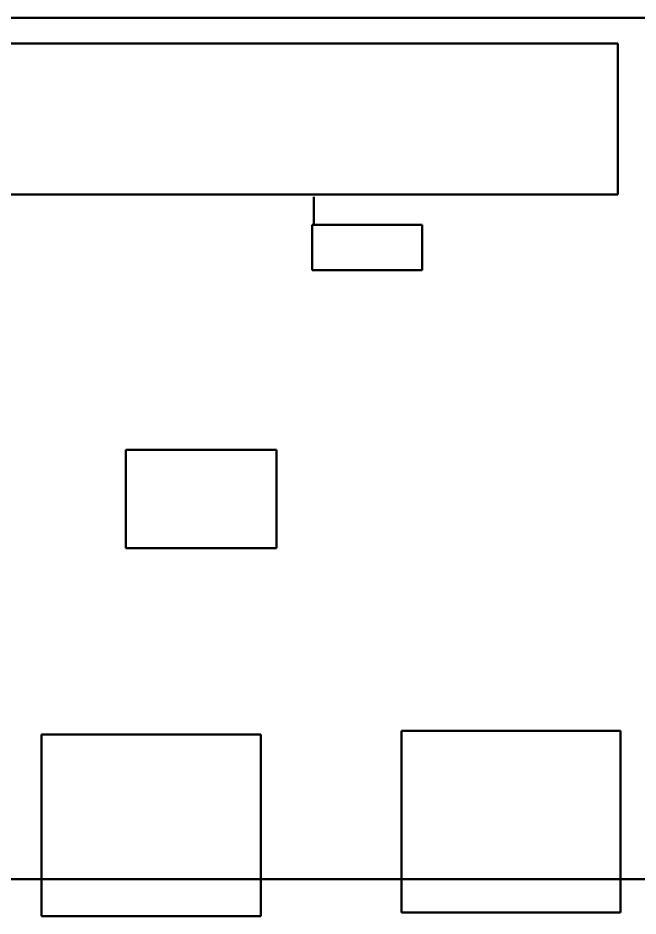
# Model space of a CAD drawing. Header units: millimetres. Extents: x 0 to 246, y -100 to 84.
# Drawn here: x 117.1 to 181.5, y -97.8 to -4.6 of the extents above; entities that cross this region are included whole.
import ezdxf

# ---------------------------------------------------------------- set-up
doc = ezdxf.new("R2010")
doc.units = ezdxf.units.MM
doc.layers.get('0').update_dxf_attribs({"lineweight": 50, "true_color": 0x000000})

msp = doc.modelspace()

# ---------------------------------------------------------------- linework, layer by layer
at = {"color": 126, "true_color": 0x005332}
for p, q in [((7.474, -4.613), (200.652, -4.613)), ((200.652, -94.003), (7.474, -94.003))]:
    msp.add_line(p, q, dxfattribs=at)
at = {"color": 7, "true_color": 0xffffff}
for p, q in [((28.131, -7.251), (179.361, -7.251)), ((179.361, -7.251), (179.361, -22.923)), ((179.361, -22.923), (28.131, -22.923)), ((147.624, -26.079), (159.048, -26.079)), ((147.624, -30.805), (147.624, -26.079)), ((159.048, -26.079), (159.048, -30.805)), ((159.048, -30.805), (147.624, -30.805))]:
    msp.add_line(p, q, dxfattribs=at)
at = {"color": 227, "true_color": 0x433d42}
for p, q in [((128.247, -49.43), (143.917, -49.43)), ((128.247, -59.659), (128.247, -49.43)), ((143.917, -49.43), (143.917, -59.659)), ((143.917, -59.659), (128.247, -59.659))]:
    msp.add_line(p, q, dxfattribs=at)
for p, q in [((119.518, -78.97), (142.279, -78.97)), ((119.518, -97.829), (119.518, -78.97)), ((142.279, -78.97), (142.279, -97.829)), ((156.881, -78.6), (179.642, -78.6)), ((156.881, -97.459), (156.881, -78.6)), ((179.642, -78.6), (179.642, -97.459)), ((142.279, -97.829), (119.518, -97.829)), ((179.642, -97.459), (156.881, -97.459))]:
    msp.add_line(p, q)
at = {"color": 7, "true_color": 0xffffff, "flags": 128}
msp.add_lwpolyline([(147.784, -26.009), (147.784, -23.184)], dxfattribs=at)

doc.saveas('drawing.dxf')
